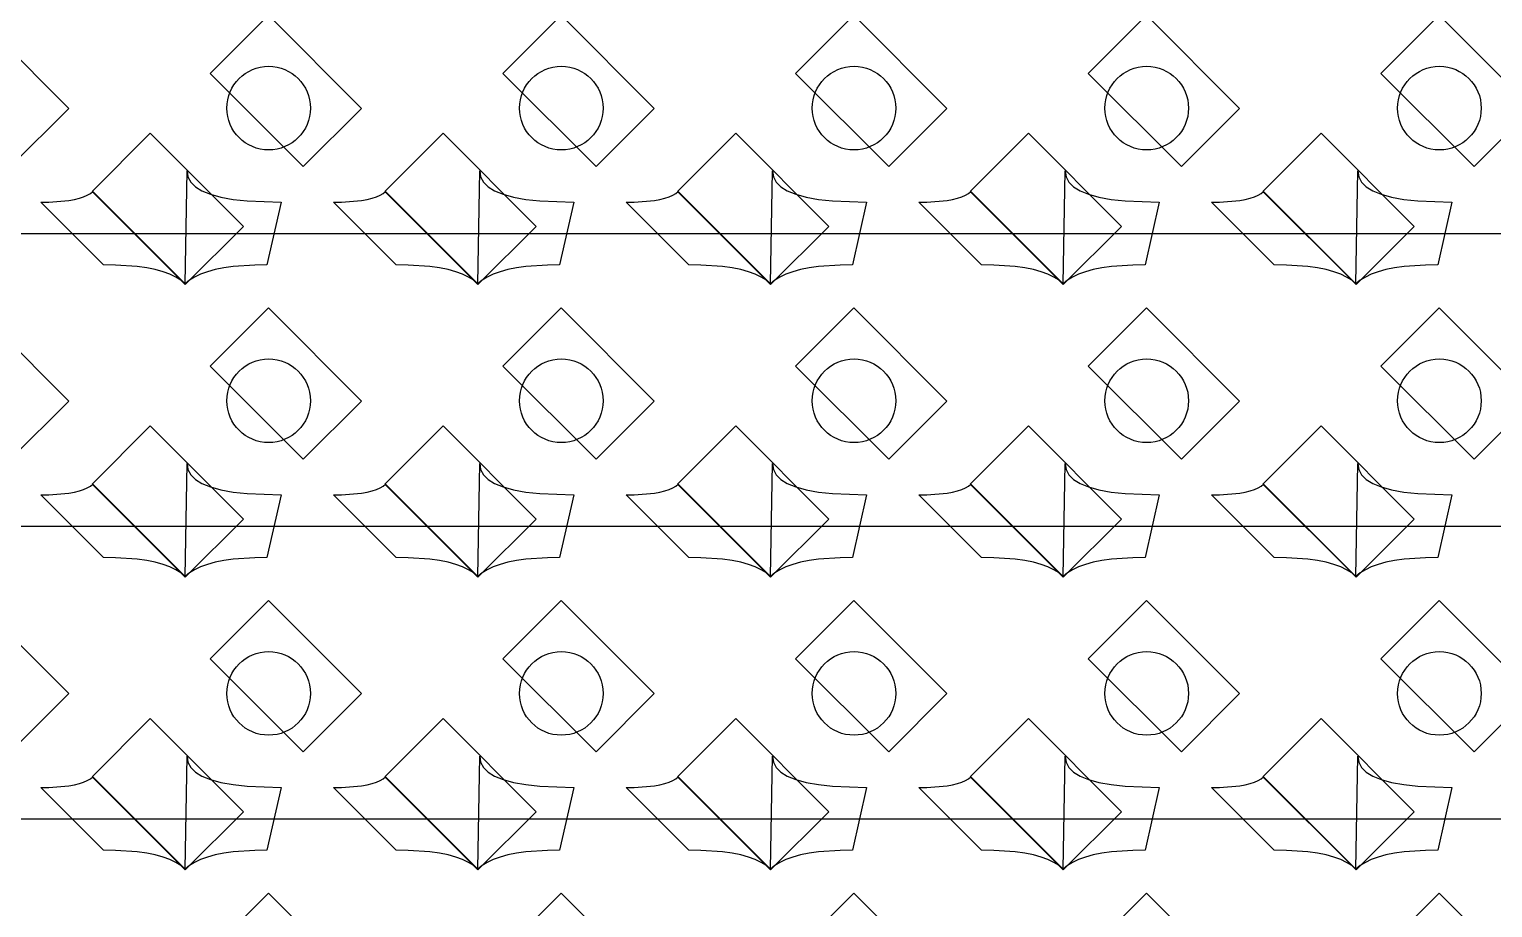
# Model space of a CAD drawing. Header units: inches. Extents: x 0.07 to 4.39, y 0.05 to 2.95.
# Drawn here: x 2.2428 to 2.5928, y 1.5287 to 1.7389 of the extents above; entities that cross this region are included whole.
import ezdxf

# ---------------------------------------------------------------- set-up
doc = ezdxf.new("R2010")
doc.units = ezdxf.units.IN
doc.header["$MEASUREMENT"] = 0
doc.layers.add('Top Layer', color=1, linetype='Continuous')

# ---------------------------------------------------------------- blocks, each defined once
blk = doc.blocks.new('0805_P_______________462')
at = {"layer": 'Top Layer'}
for p, q in [((-0.03937, 0.01575), (-0.01969, 0.01575)), ((-0.03937, -0.01575), (-0.03937, 0.01575)), ((-0.01969, 0.01575), (-0.01969, -0.01575)), ((0.01969, 0.01575), (0.03937, 0.01575)), ((0.01969, -0.01575), (0.01969, 0.01575)), ((0.03937, 0.01575), (0.03937, -0.01575)), ((-0.01969, -0.01575), (-0.03937, -0.01575)), ((0.03937, -0.01575), (0.01969, -0.01575))]:
    blk.add_line(p, q, dxfattribs=at)
blk = doc.blocks.new('0805_P_______________463')
at = {"layer": 'Top Layer'}
for p, q in [((-0.03937, 0.01575), (-0.01969, 0.01575)), ((-0.03937, -0.01575), (-0.03937, 0.01575)), ((-0.01969, 0.01575), (-0.01969, -0.01575)), ((0.01969, 0.01575), (0.03937, 0.01575)), ((0.01969, -0.01575), (0.01969, 0.01575)), ((0.03937, 0.01575), (0.03937, -0.01575)), ((-0.01969, -0.01575), (-0.03937, -0.01575)), ((0.03937, -0.01575), (0.01969, -0.01575))]:
    blk.add_line(p, q, dxfattribs=at)
blk = doc.blocks.new('0805_P_______________464')
at = {"layer": 'Top Layer'}
for p, q in [((-0.03937, 0.01575), (-0.01969, 0.01575)), ((-0.03937, -0.01575), (-0.03937, 0.01575)), ((-0.01969, 0.01575), (-0.01969, -0.01575)), ((0.01969, 0.01575), (0.03937, 0.01575)), ((0.01969, -0.01575), (0.01969, 0.01575)), ((0.03937, 0.01575), (0.03937, -0.01575)), ((-0.01969, -0.01575), (-0.03937, -0.01575)), ((0.03937, -0.01575), (0.01969, -0.01575))]:
    blk.add_line(p, q, dxfattribs=at)
blk = doc.blocks.new('0805_P_______________465')
at = {"layer": 'Top Layer'}
for p, q in [((-0.03937, 0.01575), (-0.01969, 0.01575)), ((-0.03937, -0.01575), (-0.03937, 0.01575)), ((-0.01969, 0.01575), (-0.01969, -0.01575)), ((0.01969, 0.01575), (0.03937, 0.01575)), ((0.01969, -0.01575), (0.01969, 0.01575)), ((0.03937, 0.01575), (0.03937, -0.01575)), ((-0.01969, -0.01575), (-0.03937, -0.01575)), ((0.03937, -0.01575), (0.01969, -0.01575))]:
    blk.add_line(p, q, dxfattribs=at)
blk = doc.blocks.new('0805_P_______________466')
at = {"layer": 'Top Layer'}
for p, q in [((-0.03937, 0.01575), (-0.01969, 0.01575)), ((-0.03937, -0.01575), (-0.03937, 0.01575)), ((-0.01969, 0.01575), (-0.01969, -0.01575)), ((0.01969, 0.01575), (0.03937, 0.01575)), ((0.01969, -0.01575), (0.01969, 0.01575)), ((0.03937, 0.01575), (0.03937, -0.01575)), ((-0.01969, -0.01575), (-0.03937, -0.01575)), ((0.03937, -0.01575), (0.01969, -0.01575))]:
    blk.add_line(p, q, dxfattribs=at)
blk = doc.blocks.new('0805_P_______________467')
at = {"layer": 'Top Layer'}
for p, q in [((-0.03937, 0.01575), (-0.01969, 0.01575)), ((-0.03937, -0.01575), (-0.03937, 0.01575)), ((-0.01969, 0.01575), (-0.01969, -0.01575)), ((0.01969, 0.01575), (0.03937, 0.01575)), ((0.01969, -0.01575), (0.01969, 0.01575)), ((0.03937, 0.01575), (0.03937, -0.01575)), ((-0.01969, -0.01575), (-0.03937, -0.01575)), ((0.03937, -0.01575), (0.01969, -0.01575))]:
    blk.add_line(p, q, dxfattribs=at)
blk = doc.blocks.new('0805_P_______________502')
at = {"layer": 'Top Layer'}
for p, q in [((-0.03937, 0.01575), (-0.01969, 0.01575)), ((-0.03937, -0.01575), (-0.03937, 0.01575)), ((-0.01969, 0.01575), (-0.01969, -0.01575)), ((0.01969, 0.01575), (0.03937, 0.01575)), ((0.01969, -0.01575), (0.01969, 0.01575)), ((0.03937, 0.01575), (0.03937, -0.01575)), ((-0.01969, -0.01575), (-0.03937, -0.01575)), ((0.03937, -0.01575), (0.01969, -0.01575))]:
    blk.add_line(p, q, dxfattribs=at)
blk = doc.blocks.new('0805_P_______________503')
at = {"layer": 'Top Layer'}
for p, q in [((-0.03937, 0.01575), (-0.01969, 0.01575)), ((-0.03937, -0.01575), (-0.03937, 0.01575)), ((-0.01969, 0.01575), (-0.01969, -0.01575)), ((0.01969, 0.01575), (0.03937, 0.01575)), ((0.01969, -0.01575), (0.01969, 0.01575)), ((0.03937, 0.01575), (0.03937, -0.01575)), ((-0.01969, -0.01575), (-0.03937, -0.01575)), ((0.03937, -0.01575), (0.01969, -0.01575))]:
    blk.add_line(p, q, dxfattribs=at)
blk = doc.blocks.new('0805_P_______________504')
at = {"layer": 'Top Layer'}
for p, q in [((-0.03937, 0.01575), (-0.01969, 0.01575)), ((-0.03937, -0.01575), (-0.03937, 0.01575)), ((-0.01969, 0.01575), (-0.01969, -0.01575)), ((0.01969, 0.01575), (0.03937, 0.01575)), ((0.01969, -0.01575), (0.01969, 0.01575)), ((0.03937, 0.01575), (0.03937, -0.01575)), ((-0.01969, -0.01575), (-0.03937, -0.01575)), ((0.03937, -0.01575), (0.01969, -0.01575))]:
    blk.add_line(p, q, dxfattribs=at)
blk = doc.blocks.new('0805_P_______________505')
at = {"layer": 'Top Layer'}
for p, q in [((-0.03937, 0.01575), (-0.01969, 0.01575)), ((-0.03937, -0.01575), (-0.03937, 0.01575)), ((-0.01969, 0.01575), (-0.01969, -0.01575)), ((0.01969, 0.01575), (0.03937, 0.01575)), ((0.01969, -0.01575), (0.01969, 0.01575)), ((0.03937, 0.01575), (0.03937, -0.01575)), ((-0.01969, -0.01575), (-0.03937, -0.01575)), ((0.03937, -0.01575), (0.01969, -0.01575))]:
    blk.add_line(p, q, dxfattribs=at)
blk = doc.blocks.new('0805_P_______________506')
at = {"layer": 'Top Layer'}
for p, q in [((-0.03937, 0.01575), (-0.01969, 0.01575)), ((-0.03937, -0.01575), (-0.03937, 0.01575)), ((-0.01969, 0.01575), (-0.01969, -0.01575)), ((0.01969, 0.01575), (0.03937, 0.01575)), ((0.01969, -0.01575), (0.01969, 0.01575)), ((0.03937, 0.01575), (0.03937, -0.01575)), ((-0.01969, -0.01575), (-0.03937, -0.01575)), ((0.03937, -0.01575), (0.01969, -0.01575))]:
    blk.add_line(p, q, dxfattribs=at)
blk = doc.blocks.new('0805_P_______________507')
at = {"layer": 'Top Layer'}
for p, q in [((-0.03937, 0.01575), (-0.01969, 0.01575)), ((-0.03937, -0.01575), (-0.03937, 0.01575)), ((-0.01969, 0.01575), (-0.01969, -0.01575)), ((0.01969, 0.01575), (0.03937, 0.01575)), ((0.01969, -0.01575), (0.01969, 0.01575)), ((0.03937, 0.01575), (0.03937, -0.01575)), ((-0.01969, -0.01575), (-0.03937, -0.01575)), ((0.03937, -0.01575), (0.01969, -0.01575))]:
    blk.add_line(p, q, dxfattribs=at)
blk = doc.blocks.new('0805_P_______________542')
at = {"layer": 'Top Layer'}
for p, q in [((-0.03937, 0.01575), (-0.01969, 0.01575)), ((-0.03937, -0.01575), (-0.03937, 0.01575)), ((-0.01969, 0.01575), (-0.01969, -0.01575)), ((0.01969, 0.01575), (0.03937, 0.01575)), ((0.01969, -0.01575), (0.01969, 0.01575)), ((0.03937, 0.01575), (0.03937, -0.01575)), ((-0.01969, -0.01575), (-0.03937, -0.01575)), ((0.03937, -0.01575), (0.01969, -0.01575))]:
    blk.add_line(p, q, dxfattribs=at)
blk = doc.blocks.new('0805_P_______________543')
at = {"layer": 'Top Layer'}
for p, q in [((-0.03937, 0.01575), (-0.01969, 0.01575)), ((-0.03937, -0.01575), (-0.03937, 0.01575)), ((-0.01969, 0.01575), (-0.01969, -0.01575)), ((0.01969, 0.01575), (0.03937, 0.01575)), ((0.01969, -0.01575), (0.01969, 0.01575)), ((0.03937, 0.01575), (0.03937, -0.01575)), ((-0.01969, -0.01575), (-0.03937, -0.01575)), ((0.03937, -0.01575), (0.01969, -0.01575))]:
    blk.add_line(p, q, dxfattribs=at)
blk = doc.blocks.new('0805_P_______________544')
at = {"layer": 'Top Layer'}
for p, q in [((-0.03937, 0.01575), (-0.01969, 0.01575)), ((-0.03937, -0.01575), (-0.03937, 0.01575)), ((-0.01969, 0.01575), (-0.01969, -0.01575)), ((0.01969, 0.01575), (0.03937, 0.01575)), ((0.01969, -0.01575), (0.01969, 0.01575)), ((0.03937, 0.01575), (0.03937, -0.01575)), ((-0.01969, -0.01575), (-0.03937, -0.01575)), ((0.03937, -0.01575), (0.01969, -0.01575))]:
    blk.add_line(p, q, dxfattribs=at)
blk = doc.blocks.new('0805_P_______________545')
at = {"layer": 'Top Layer'}
for p, q in [((-0.03937, 0.01575), (-0.01969, 0.01575)), ((-0.03937, -0.01575), (-0.03937, 0.01575)), ((-0.01969, 0.01575), (-0.01969, -0.01575)), ((0.01969, 0.01575), (0.03937, 0.01575)), ((0.01969, -0.01575), (0.01969, 0.01575)), ((0.03937, 0.01575), (0.03937, -0.01575)), ((-0.01969, -0.01575), (-0.03937, -0.01575)), ((0.03937, -0.01575), (0.01969, -0.01575))]:
    blk.add_line(p, q, dxfattribs=at)
blk = doc.blocks.new('0805_P_______________546')
at = {"layer": 'Top Layer'}
for p, q in [((-0.03937, 0.01575), (-0.01969, 0.01575)), ((-0.03937, -0.01575), (-0.03937, 0.01575)), ((-0.01969, 0.01575), (-0.01969, -0.01575)), ((0.01969, 0.01575), (0.03937, 0.01575)), ((0.01969, -0.01575), (0.01969, 0.01575)), ((0.03937, 0.01575), (0.03937, -0.01575)), ((-0.01969, -0.01575), (-0.03937, -0.01575)), ((0.03937, -0.01575), (0.01969, -0.01575))]:
    blk.add_line(p, q, dxfattribs=at)
blk = doc.blocks.new('0805_P_______________547')
at = {"layer": 'Top Layer'}
for p, q in [((-0.03937, 0.01575), (-0.01969, 0.01575)), ((-0.03937, -0.01575), (-0.03937, 0.01575)), ((-0.01969, 0.01575), (-0.01969, -0.01575)), ((0.01969, 0.01575), (0.03937, 0.01575)), ((0.01969, -0.01575), (0.01969, 0.01575)), ((0.03937, 0.01575), (0.03937, -0.01575)), ((-0.01969, -0.01575), (-0.03937, -0.01575)), ((0.03937, -0.01575), (0.01969, -0.01575))]:
    blk.add_line(p, q, dxfattribs=at)
blk = doc.blocks.new('0805_P_______________582')
at = {"layer": 'Top Layer'}
for p, q in [((-0.03937, 0.01575), (-0.01969, 0.01575)), ((-0.03937, -0.01575), (-0.03937, 0.01575)), ((-0.01969, 0.01575), (-0.01969, -0.01575)), ((0.01969, 0.01575), (0.03937, 0.01575)), ((0.01969, -0.01575), (0.01969, 0.01575)), ((0.03937, 0.01575), (0.03937, -0.01575)), ((-0.01969, -0.01575), (-0.03937, -0.01575)), ((0.03937, -0.01575), (0.01969, -0.01575))]:
    blk.add_line(p, q, dxfattribs=at)
blk = doc.blocks.new('0805_P_______________583')
at = {"layer": 'Top Layer'}
for p, q in [((-0.03937, 0.01575), (-0.01969, 0.01575)), ((-0.03937, -0.01575), (-0.03937, 0.01575)), ((-0.01969, 0.01575), (-0.01969, -0.01575)), ((0.01969, 0.01575), (0.03937, 0.01575)), ((0.01969, -0.01575), (0.01969, 0.01575)), ((0.03937, 0.01575), (0.03937, -0.01575)), ((-0.01969, -0.01575), (-0.03937, -0.01575)), ((0.03937, -0.01575), (0.01969, -0.01575))]:
    blk.add_line(p, q, dxfattribs=at)
blk = doc.blocks.new('0805_P_______________584')
at = {"layer": 'Top Layer'}
for p, q in [((-0.03937, 0.01575), (-0.01969, 0.01575)), ((-0.03937, -0.01575), (-0.03937, 0.01575)), ((-0.01969, 0.01575), (-0.01969, -0.01575)), ((0.01969, 0.01575), (0.03937, 0.01575)), ((0.01969, -0.01575), (0.01969, 0.01575)), ((0.03937, 0.01575), (0.03937, -0.01575)), ((-0.01969, -0.01575), (-0.03937, -0.01575)), ((0.03937, -0.01575), (0.01969, -0.01575))]:
    blk.add_line(p, q, dxfattribs=at)
blk = doc.blocks.new('0805_P_______________585')
at = {"layer": 'Top Layer'}
for p, q in [((-0.03937, 0.01575), (-0.01969, 0.01575)), ((-0.03937, -0.01575), (-0.03937, 0.01575)), ((-0.01969, 0.01575), (-0.01969, -0.01575)), ((0.01969, 0.01575), (0.03937, 0.01575)), ((0.01969, -0.01575), (0.01969, 0.01575)), ((0.03937, 0.01575), (0.03937, -0.01575)), ((-0.01969, -0.01575), (-0.03937, -0.01575)), ((0.03937, -0.01575), (0.01969, -0.01575))]:
    blk.add_line(p, q, dxfattribs=at)
blk = doc.blocks.new('0805_P_______________586')
at = {"layer": 'Top Layer'}
for p, q in [((-0.03937, 0.01575), (-0.01969, 0.01575)), ((-0.03937, -0.01575), (-0.03937, 0.01575)), ((-0.01969, 0.01575), (-0.01969, -0.01575)), ((0.01969, 0.01575), (0.03937, 0.01575)), ((0.01969, -0.01575), (0.01969, 0.01575)), ((0.03937, 0.01575), (0.03937, -0.01575)), ((-0.01969, -0.01575), (-0.03937, -0.01575)), ((0.03937, -0.01575), (0.01969, -0.01575))]:
    blk.add_line(p, q, dxfattribs=at)
blk = doc.blocks.new('0805_P_______________587')
at = {"layer": 'Top Layer'}
for p, q in [((-0.03937, 0.01575), (-0.01969, 0.01575)), ((-0.03937, -0.01575), (-0.03937, 0.01575)), ((-0.01969, 0.01575), (-0.01969, -0.01575)), ((0.01969, 0.01575), (0.03937, 0.01575)), ((0.01969, -0.01575), (0.01969, 0.01575)), ((0.03937, 0.01575), (0.03937, -0.01575)), ((-0.01969, -0.01575), (-0.03937, -0.01575)), ((0.03937, -0.01575), (0.01969, -0.01575))]:
    blk.add_line(p, q, dxfattribs=at)

msp = doc.modelspace()

# ---------------------------------------------------------------- linework, layer by layer
at = {"layer": 'Top Layer'}
for p, q in [((2.28005, 1.67795), (2.28051, 1.705)), ((2.28051, 1.705), (2.28071, 1.70358)), ((2.35005, 1.67795), (2.35051, 1.705)), ((2.35051, 1.705), (2.35071, 1.70358)), ((2.42005, 1.67795), (2.42051, 1.705)), ((2.42051, 1.705), (2.42071, 1.70358)), ((2.49005, 1.67795), (2.49051, 1.705)), ((2.49051, 1.705), (2.49071, 1.70358)), ((2.56005, 1.67795), (2.56051, 1.705)), ((2.56051, 1.705), (2.56071, 1.70358)), ((2.28071, 1.70358), (2.28137, 1.7023)), ((2.28137, 1.7023), (2.28248, 1.70118)), ((2.28248, 1.70118), (2.28405, 1.7002)), ((2.35071, 1.70358), (2.35137, 1.7023)), ((2.35137, 1.7023), (2.35248, 1.70118)), ((2.35248, 1.70118), (2.35405, 1.7002)), ((2.42071, 1.70358), (2.42137, 1.7023)), ((2.42137, 1.7023), (2.42248, 1.70118)), ((2.42248, 1.70118), (2.42405, 1.7002)), ((2.49071, 1.70358), (2.49137, 1.7023)), ((2.49137, 1.7023), (2.49248, 1.70118)), ((2.49248, 1.70118), (2.49405, 1.7002)), ((2.56071, 1.70358), (2.56137, 1.7023)), ((2.56137, 1.7023), (2.56248, 1.70118)), ((2.56248, 1.70118), (2.56405, 1.7002)), ((2.24551, 1.6975), (2.24741, 1.69753)), ((2.24741, 1.69753), (2.25225, 1.69791)), ((2.25225, 1.69791), (2.25356, 1.69814)), ((2.25356, 1.69814), (2.25474, 1.69842)), ((2.25474, 1.69842), (2.25576, 1.69875)), ((2.25576, 1.69875), (2.25664, 1.69914)), ((2.25664, 1.69914), (2.25737, 1.69957)), ((2.25737, 1.69957), (2.25795, 1.70006)), ((2.25795, 1.70006), (2.28005, 1.67795)), ((2.28405, 1.7002), (2.28607, 1.69938)), ((2.28607, 1.69938), (2.28855, 1.6987)), ((2.28855, 1.6987), (2.29148, 1.69817)), ((2.29148, 1.69817), (2.29487, 1.6978)), ((2.29487, 1.6978), (2.30301, 1.6975)), ((2.31551, 1.6975), (2.31741, 1.69753)), ((2.31741, 1.69753), (2.32225, 1.69791)), ((2.32225, 1.69791), (2.32356, 1.69814)), ((2.32356, 1.69814), (2.32474, 1.69842)), ((2.32474, 1.69842), (2.32576, 1.69875)), ((2.32576, 1.69875), (2.32664, 1.69914)), ((2.32664, 1.69914), (2.32737, 1.69957)), ((2.32737, 1.69957), (2.32795, 1.70006)), ((2.32795, 1.70006), (2.35005, 1.67795)), ((2.35405, 1.7002), (2.35607, 1.69938)), ((2.35607, 1.69938), (2.35855, 1.6987)), ((2.35855, 1.6987), (2.36148, 1.69817)), ((2.36148, 1.69817), (2.36487, 1.6978)), ((2.36487, 1.6978), (2.37301, 1.6975)), ((2.38551, 1.6975), (2.38741, 1.69753)), ((2.38741, 1.69753), (2.39225, 1.69791)), ((2.39225, 1.69791), (2.39356, 1.69814)), ((2.39356, 1.69814), (2.39474, 1.69842)), ((2.39474, 1.69842), (2.39576, 1.69875)), ((2.39576, 1.69875), (2.39664, 1.69914)), ((2.39664, 1.69914), (2.39737, 1.69957)), ((2.39737, 1.69957), (2.39795, 1.70006)), ((2.39795, 1.70006), (2.42005, 1.67795)), ((2.42405, 1.7002), (2.42607, 1.69938)), ((2.42607, 1.69938), (2.42855, 1.6987)), ((2.42855, 1.6987), (2.43148, 1.69817)), ((2.43148, 1.69817), (2.43487, 1.6978)), ((2.43487, 1.6978), (2.44301, 1.6975)), ((2.45551, 1.6975), (2.45741, 1.69753)), ((2.45741, 1.69753), (2.46225, 1.69791)), ((2.46225, 1.69791), (2.46356, 1.69814)), ((2.46356, 1.69814), (2.46474, 1.69842)), ((2.46474, 1.69842), (2.46576, 1.69875)), ((2.46576, 1.69875), (2.46664, 1.69914)), ((2.46664, 1.69914), (2.46737, 1.69957)), ((2.46737, 1.69957), (2.46795, 1.70006)), ((2.46795, 1.70006), (2.49005, 1.67795)), ((2.49405, 1.7002), (2.49607, 1.69938)), ((2.49607, 1.69938), (2.49855, 1.6987)), ((2.49855, 1.6987), (2.50148, 1.69817)), ((2.50148, 1.69817), (2.50487, 1.6978)), ((2.50487, 1.6978), (2.51301, 1.6975)), ((2.52551, 1.6975), (2.52741, 1.69753)), ((2.52741, 1.69753), (2.53225, 1.69791)), ((2.53225, 1.69791), (2.53356, 1.69814)), ((2.53356, 1.69814), (2.53474, 1.69842)), ((2.53474, 1.69842), (2.53576, 1.69875)), ((2.53576, 1.69875), (2.53664, 1.69914)), ((2.53664, 1.69914), (2.53737, 1.69957)), ((2.53737, 1.69957), (2.53795, 1.70006)), ((2.53795, 1.70006), (2.56005, 1.67795)), ((2.56405, 1.7002), (2.56607, 1.69938)), ((2.56607, 1.69938), (2.56855, 1.6987)), ((2.56855, 1.6987), (2.57148, 1.69817)), ((2.57148, 1.69817), (2.57487, 1.6978)), ((2.57487, 1.6978), (2.58301, 1.6975)), ((2.26051, 1.6825), (2.24551, 1.6975)), ((2.30301, 1.6975), (2.2996, 1.6825)), ((2.33051, 1.6825), (2.31551, 1.6975)), ((2.37301, 1.6975), (2.3696, 1.6825)), ((2.40051, 1.6825), (2.38551, 1.6975)), ((2.44301, 1.6975), (2.4396, 1.6825)), ((2.47051, 1.6825), (2.45551, 1.6975)), ((2.51301, 1.6975), (2.5096, 1.6825)), ((2.54051, 1.6825), (2.52551, 1.6975)), ((2.58301, 1.6975), (2.5796, 1.6825)), ((2.20588, 1.69), (2.41588, 1.69)), ((2.41588, 1.69), (2.62588, 1.69)), ((2.2634, 1.68245), (2.26051, 1.6825)), ((2.26857, 1.68209), (2.2634, 1.68245)), ((2.27084, 1.68177), (2.26857, 1.68209)), ((2.2729, 1.68136), (2.27084, 1.68177)), ((2.27475, 1.68086), (2.2729, 1.68136)), ((2.27639, 1.68027), (2.27475, 1.68086)), ((2.27782, 1.67959), (2.27639, 1.68027)), ((2.28372, 1.68027), (2.28229, 1.67959)), ((2.28536, 1.68086), (2.28372, 1.68027)), ((2.28721, 1.68136), (2.28536, 1.68086)), ((2.28927, 1.68177), (2.28721, 1.68136)), ((2.29154, 1.68209), (2.28927, 1.68177)), ((2.29671, 1.68245), (2.29154, 1.68209)), ((2.2996, 1.6825), (2.29671, 1.68245)), ((2.3334, 1.68245), (2.33051, 1.6825)), ((2.33857, 1.68209), (2.3334, 1.68245)), ((2.34084, 1.68177), (2.33857, 1.68209)), ((2.3429, 1.68136), (2.34084, 1.68177)), ((2.34475, 1.68086), (2.3429, 1.68136)), ((2.34639, 1.68027), (2.34475, 1.68086)), ((2.34782, 1.67959), (2.34639, 1.68027)), ((2.35372, 1.68027), (2.35229, 1.67959)), ((2.35536, 1.68086), (2.35372, 1.68027)), ((2.35721, 1.68136), (2.35536, 1.68086)), ((2.35927, 1.68177), (2.35721, 1.68136)), ((2.36154, 1.68209), (2.35927, 1.68177)), ((2.36671, 1.68245), (2.36154, 1.68209)), ((2.3696, 1.6825), (2.36671, 1.68245)), ((2.4034, 1.68245), (2.40051, 1.6825)), ((2.40857, 1.68209), (2.4034, 1.68245)), ((2.41084, 1.68177), (2.40857, 1.68209)), ((2.4129, 1.68136), (2.41084, 1.68177)), ((2.41475, 1.68086), (2.4129, 1.68136)), ((2.41639, 1.68027), (2.41475, 1.68086)), ((2.41782, 1.67959), (2.41639, 1.68027)), ((2.42372, 1.68027), (2.42229, 1.67959)), ((2.42536, 1.68086), (2.42372, 1.68027)), ((2.42721, 1.68136), (2.42536, 1.68086)), ((2.42927, 1.68177), (2.42721, 1.68136)), ((2.43154, 1.68209), (2.42927, 1.68177)), ((2.43671, 1.68245), (2.43154, 1.68209)), ((2.4396, 1.6825), (2.43671, 1.68245)), ((2.4734, 1.68245), (2.47051, 1.6825)), ((2.47857, 1.68209), (2.4734, 1.68245)), ((2.48084, 1.68177), (2.47857, 1.68209)), ((2.4829, 1.68136), (2.48084, 1.68177)), ((2.48475, 1.68086), (2.4829, 1.68136)), ((2.48639, 1.68027), (2.48475, 1.68086)), ((2.48782, 1.67959), (2.48639, 1.68027)), ((2.49372, 1.68027), (2.49229, 1.67959)), ((2.49536, 1.68086), (2.49372, 1.68027)), ((2.49721, 1.68136), (2.49536, 1.68086)), ((2.49927, 1.68177), (2.49721, 1.68136)), ((2.50154, 1.68209), (2.49927, 1.68177)), ((2.50671, 1.68245), (2.50154, 1.68209)), ((2.5096, 1.6825), (2.50671, 1.68245)), ((2.5434, 1.68245), (2.54051, 1.6825)), ((2.54857, 1.68209), (2.5434, 1.68245)), ((2.55084, 1.68177), (2.54857, 1.68209)), ((2.5529, 1.68136), (2.55084, 1.68177)), ((2.55475, 1.68086), (2.5529, 1.68136)), ((2.55639, 1.68027), (2.55475, 1.68086)), ((2.55782, 1.67959), (2.55639, 1.68027)), ((2.56372, 1.68027), (2.56229, 1.67959)), ((2.56536, 1.68086), (2.56372, 1.68027)), ((2.56721, 1.68136), (2.56536, 1.68086)), ((2.56927, 1.68177), (2.56721, 1.68136)), ((2.57154, 1.68209), (2.56927, 1.68177)), ((2.57671, 1.68245), (2.57154, 1.68209)), ((2.5796, 1.6825), (2.57671, 1.68245)), ((2.27904, 1.67882), (2.27782, 1.67959)), ((2.28005, 1.67795), (2.27904, 1.67882)), ((2.28107, 1.67882), (2.28005, 1.67795)), ((2.28229, 1.67959), (2.28107, 1.67882)), ((2.34904, 1.67882), (2.34782, 1.67959)), ((2.35005, 1.67795), (2.34904, 1.67882)), ((2.35107, 1.67882), (2.35005, 1.67795)), ((2.35229, 1.67959), (2.35107, 1.67882)), ((2.41904, 1.67882), (2.41782, 1.67959)), ((2.42005, 1.67795), (2.41904, 1.67882)), ((2.42107, 1.67882), (2.42005, 1.67795)), ((2.42229, 1.67959), (2.42107, 1.67882)), ((2.48904, 1.67882), (2.48782, 1.67959)), ((2.49005, 1.67795), (2.48904, 1.67882)), ((2.49107, 1.67882), (2.49005, 1.67795)), ((2.49229, 1.67959), (2.49107, 1.67882)), ((2.55904, 1.67882), (2.55782, 1.67959)), ((2.56005, 1.67795), (2.55904, 1.67882)), ((2.56107, 1.67882), (2.56005, 1.67795)), ((2.56229, 1.67959), (2.56107, 1.67882)), ((2.28005, 1.60795), (2.28051, 1.635)), ((2.28051, 1.635), (2.28071, 1.63357)), ((2.35005, 1.60795), (2.35051, 1.635)), ((2.35051, 1.635), (2.35071, 1.63357)), ((2.42005, 1.60795), (2.42051, 1.635)), ((2.42051, 1.635), (2.42071, 1.63357)), ((2.49005, 1.60795), (2.49051, 1.635)), ((2.49051, 1.635), (2.49071, 1.63357)), ((2.56005, 1.60795), (2.56051, 1.635)), ((2.56051, 1.635), (2.56071, 1.63357)), ((2.28071, 1.63357), (2.28137, 1.6323)), ((2.28137, 1.6323), (2.28248, 1.63118)), ((2.28248, 1.63118), (2.28405, 1.6302)), ((2.35071, 1.63357), (2.35137, 1.6323)), ((2.35137, 1.6323), (2.35248, 1.63118)), ((2.35248, 1.63118), (2.35405, 1.6302)), ((2.42071, 1.63357), (2.42137, 1.6323)), ((2.42137, 1.6323), (2.42248, 1.63118)), ((2.42248, 1.63118), (2.42405, 1.6302)), ((2.49071, 1.63357), (2.49137, 1.6323)), ((2.49137, 1.6323), (2.49248, 1.63118)), ((2.49248, 1.63118), (2.49405, 1.6302)), ((2.56071, 1.63357), (2.56137, 1.6323)), ((2.56137, 1.6323), (2.56248, 1.63118)), ((2.56248, 1.63118), (2.56405, 1.6302)), ((2.24551, 1.6275), (2.24741, 1.62753)), ((2.24741, 1.62753), (2.25225, 1.62791)), ((2.25225, 1.62791), (2.25356, 1.62814)), ((2.25356, 1.62814), (2.25474, 1.62842)), ((2.25474, 1.62842), (2.25576, 1.62875)), ((2.25576, 1.62875), (2.25664, 1.62914)), ((2.25664, 1.62914), (2.25737, 1.62957)), ((2.25737, 1.62957), (2.25795, 1.63006)), ((2.25795, 1.63006), (2.28005, 1.60795)), ((2.28405, 1.6302), (2.28607, 1.62938)), ((2.28607, 1.62938), (2.28855, 1.6287)), ((2.28855, 1.6287), (2.29148, 1.62817)), ((2.29148, 1.62817), (2.29487, 1.6278)), ((2.29487, 1.6278), (2.30301, 1.6275)), ((2.31551, 1.6275), (2.31741, 1.62753)), ((2.31741, 1.62753), (2.32225, 1.62791)), ((2.32225, 1.62791), (2.32356, 1.62814)), ((2.32356, 1.62814), (2.32474, 1.62842)), ((2.32474, 1.62842), (2.32576, 1.62875)), ((2.32576, 1.62875), (2.32664, 1.62914)), ((2.32664, 1.62914), (2.32737, 1.62957)), ((2.32737, 1.62957), (2.32795, 1.63006)), ((2.32795, 1.63006), (2.35005, 1.60795)), ((2.35405, 1.6302), (2.35607, 1.62938)), ((2.35607, 1.62938), (2.35855, 1.6287)), ((2.35855, 1.6287), (2.36148, 1.62817)), ((2.36148, 1.62817), (2.36487, 1.6278)), ((2.36487, 1.6278), (2.37301, 1.6275)), ((2.38551, 1.6275), (2.38741, 1.62753)), ((2.38741, 1.62753), (2.39225, 1.62791)), ((2.39225, 1.62791), (2.39356, 1.62814)), ((2.39356, 1.62814), (2.39474, 1.62842)), ((2.39474, 1.62842), (2.39576, 1.62875)), ((2.39576, 1.62875), (2.39664, 1.62914)), ((2.39664, 1.62914), (2.39737, 1.62957)), ((2.39737, 1.62957), (2.39795, 1.63006)), ((2.39795, 1.63006), (2.42005, 1.60795)), ((2.42405, 1.6302), (2.42607, 1.62938)), ((2.42607, 1.62938), (2.42855, 1.6287)), ((2.42855, 1.6287), (2.43148, 1.62817)), ((2.43148, 1.62817), (2.43487, 1.6278)), ((2.43487, 1.6278), (2.44301, 1.6275)), ((2.45551, 1.6275), (2.45741, 1.62753)), ((2.45741, 1.62753), (2.46225, 1.62791)), ((2.46225, 1.62791), (2.46356, 1.62814)), ((2.46356, 1.62814), (2.46474, 1.62842)), ((2.46474, 1.62842), (2.46576, 1.62875)), ((2.46576, 1.62875), (2.46664, 1.62914)), ((2.46664, 1.62914), (2.46737, 1.62957)), ((2.46737, 1.62957), (2.46795, 1.63006)), ((2.46795, 1.63006), (2.49005, 1.60795)), ((2.49405, 1.6302), (2.49607, 1.62938)), ((2.49607, 1.62938), (2.49855, 1.6287)), ((2.49855, 1.6287), (2.50148, 1.62817)), ((2.50148, 1.62817), (2.50487, 1.6278)), ((2.50487, 1.6278), (2.51301, 1.6275)), ((2.52551, 1.6275), (2.52741, 1.62753)), ((2.52741, 1.62753), (2.53225, 1.62791)), ((2.53225, 1.62791), (2.53356, 1.62814)), ((2.53356, 1.62814), (2.53474, 1.62842)), ((2.53474, 1.62842), (2.53576, 1.62875)), ((2.53576, 1.62875), (2.53664, 1.62914)), ((2.53664, 1.62914), (2.53737, 1.62957)), ((2.53737, 1.62957), (2.53795, 1.63006)), ((2.53795, 1.63006), (2.56005, 1.60795)), ((2.56405, 1.6302), (2.56607, 1.62938)), ((2.56607, 1.62938), (2.56855, 1.6287)), ((2.56855, 1.6287), (2.57148, 1.62817)), ((2.57148, 1.62817), (2.57487, 1.6278)), ((2.57487, 1.6278), (2.58301, 1.6275)), ((2.26051, 1.6125), (2.24551, 1.6275)), ((2.30301, 1.6275), (2.2996, 1.6125)), ((2.33051, 1.6125), (2.31551, 1.6275)), ((2.37301, 1.6275), (2.3696, 1.6125)), ((2.40051, 1.6125), (2.38551, 1.6275)), ((2.44301, 1.6275), (2.4396, 1.6125)), ((2.47051, 1.6125), (2.45551, 1.6275)), ((2.51301, 1.6275), (2.5096, 1.6125)), ((2.54051, 1.6125), (2.52551, 1.6275)), ((2.58301, 1.6275), (2.5796, 1.6125)), ((2.20588, 1.62), (2.41588, 1.62)), ((2.41588, 1.62), (2.62588, 1.62)), ((2.2634, 1.61245), (2.26051, 1.6125)), ((2.26857, 1.61209), (2.2634, 1.61245)), ((2.27084, 1.61177), (2.26857, 1.61209)), ((2.2729, 1.61136), (2.27084, 1.61177)), ((2.27475, 1.61086), (2.2729, 1.61136)), ((2.27639, 1.61027), (2.27475, 1.61086)), ((2.27782, 1.60959), (2.27639, 1.61027)), ((2.28372, 1.61027), (2.28229, 1.60959)), ((2.28536, 1.61086), (2.28372, 1.61027)), ((2.28721, 1.61136), (2.28536, 1.61086)), ((2.28927, 1.61177), (2.28721, 1.61136)), ((2.29154, 1.61209), (2.28927, 1.61177)), ((2.29671, 1.61245), (2.29154, 1.61209)), ((2.2996, 1.6125), (2.29671, 1.61245)), ((2.3334, 1.61245), (2.33051, 1.6125)), ((2.33857, 1.61209), (2.3334, 1.61245)), ((2.34084, 1.61177), (2.33857, 1.61209)), ((2.3429, 1.61136), (2.34084, 1.61177)), ((2.34475, 1.61086), (2.3429, 1.61136)), ((2.34639, 1.61027), (2.34475, 1.61086)), ((2.34782, 1.60959), (2.34639, 1.61027)), ((2.35372, 1.61027), (2.35229, 1.60959)), ((2.35536, 1.61086), (2.35372, 1.61027)), ((2.35721, 1.61136), (2.35536, 1.61086)), ((2.35927, 1.61177), (2.35721, 1.61136)), ((2.36154, 1.61209), (2.35927, 1.61177)), ((2.36671, 1.61245), (2.36154, 1.61209)), ((2.3696, 1.6125), (2.36671, 1.61245)), ((2.4034, 1.61245), (2.40051, 1.6125)), ((2.40857, 1.61209), (2.4034, 1.61245)), ((2.41084, 1.61177), (2.40857, 1.61209)), ((2.4129, 1.61136), (2.41084, 1.61177)), ((2.41475, 1.61086), (2.4129, 1.61136)), ((2.41639, 1.61027), (2.41475, 1.61086)), ((2.41782, 1.60959), (2.41639, 1.61027)), ((2.42372, 1.61027), (2.42229, 1.60959)), ((2.42536, 1.61086), (2.42372, 1.61027)), ((2.42721, 1.61136), (2.42536, 1.61086)), ((2.42927, 1.61177), (2.42721, 1.61136)), ((2.43154, 1.61209), (2.42927, 1.61177)), ((2.43671, 1.61245), (2.43154, 1.61209)), ((2.4396, 1.6125), (2.43671, 1.61245)), ((2.4734, 1.61245), (2.47051, 1.6125)), ((2.47857, 1.61209), (2.4734, 1.61245)), ((2.48084, 1.61177), (2.47857, 1.61209)), ((2.4829, 1.61136), (2.48084, 1.61177)), ((2.48475, 1.61086), (2.4829, 1.61136)), ((2.48639, 1.61027), (2.48475, 1.61086)), ((2.48782, 1.60959), (2.48639, 1.61027)), ((2.49372, 1.61027), (2.49229, 1.60959)), ((2.49536, 1.61086), (2.49372, 1.61027)), ((2.49721, 1.61136), (2.49536, 1.61086)), ((2.49927, 1.61177), (2.49721, 1.61136)), ((2.50154, 1.61209), (2.49927, 1.61177)), ((2.50671, 1.61245), (2.50154, 1.61209)), ((2.5096, 1.6125), (2.50671, 1.61245)), ((2.5434, 1.61245), (2.54051, 1.6125)), ((2.54857, 1.61209), (2.5434, 1.61245)), ((2.55084, 1.61177), (2.54857, 1.61209)), ((2.5529, 1.61136), (2.55084, 1.61177)), ((2.55475, 1.61086), (2.5529, 1.61136)), ((2.55639, 1.61027), (2.55475, 1.61086)), ((2.55782, 1.60959), (2.55639, 1.61027)), ((2.56372, 1.61027), (2.56229, 1.60959)), ((2.56536, 1.61086), (2.56372, 1.61027)), ((2.56721, 1.61136), (2.56536, 1.61086)), ((2.56927, 1.61177), (2.56721, 1.61136)), ((2.57154, 1.61209), (2.56927, 1.61177)), ((2.57671, 1.61245), (2.57154, 1.61209)), ((2.5796, 1.6125), (2.57671, 1.61245)), ((2.27904, 1.60882), (2.27782, 1.60959)), ((2.28005, 1.60795), (2.27904, 1.60882)), ((2.28107, 1.60882), (2.28005, 1.60795)), ((2.28229, 1.60959), (2.28107, 1.60882)), ((2.34904, 1.60882), (2.34782, 1.60959)), ((2.35005, 1.60795), (2.34904, 1.60882)), ((2.35107, 1.60882), (2.35005, 1.60795)), ((2.35229, 1.60959), (2.35107, 1.60882)), ((2.41904, 1.60882), (2.41782, 1.60959)), ((2.42005, 1.60795), (2.41904, 1.60882)), ((2.42107, 1.60882), (2.42005, 1.60795)), ((2.42229, 1.60959), (2.42107, 1.60882)), ((2.48904, 1.60882), (2.48782, 1.60959)), ((2.49005, 1.60795), (2.48904, 1.60882)), ((2.49107, 1.60882), (2.49005, 1.60795)), ((2.49229, 1.60959), (2.49107, 1.60882)), ((2.55904, 1.60882), (2.55782, 1.60959)), ((2.56005, 1.60795), (2.55904, 1.60882)), ((2.56107, 1.60882), (2.56005, 1.60795)), ((2.56229, 1.60959), (2.56107, 1.60882)), ((2.28005, 1.53795), (2.28051, 1.565)), ((2.28051, 1.565), (2.28071, 1.56357)), ((2.35005, 1.53795), (2.35051, 1.565)), ((2.35051, 1.565), (2.35071, 1.56357)), ((2.42005, 1.53795), (2.42051, 1.565)), ((2.42051, 1.565), (2.42071, 1.56357)), ((2.49005, 1.53795), (2.49051, 1.565)), ((2.49051, 1.565), (2.49071, 1.56357)), ((2.56005, 1.53795), (2.56051, 1.565)), ((2.56051, 1.565), (2.56071, 1.56357)), ((2.28071, 1.56357), (2.28137, 1.5623)), ((2.28137, 1.5623), (2.28248, 1.56117)), ((2.28248, 1.56117), (2.28405, 1.5602)), ((2.35071, 1.56357), (2.35137, 1.5623)), ((2.35137, 1.5623), (2.35248, 1.56117)), ((2.35248, 1.56117), (2.35405, 1.5602)), ((2.42071, 1.56357), (2.42137, 1.5623)), ((2.42137, 1.5623), (2.42248, 1.56117)), ((2.42248, 1.56117), (2.42405, 1.5602)), ((2.49071, 1.56357), (2.49137, 1.5623)), ((2.49137, 1.5623), (2.49248, 1.56117)), ((2.49248, 1.56117), (2.49405, 1.5602)), ((2.56071, 1.56357), (2.56137, 1.5623)), ((2.56137, 1.5623), (2.56248, 1.56117)), ((2.56248, 1.56117), (2.56405, 1.5602)), ((2.24551, 1.5575), (2.24741, 1.55753)), ((2.24741, 1.55753), (2.25225, 1.55791)), ((2.25225, 1.55791), (2.25356, 1.55814)), ((2.25356, 1.55814), (2.25474, 1.55842)), ((2.25474, 1.55842), (2.25576, 1.55875)), ((2.25576, 1.55875), (2.25664, 1.55914)), ((2.25664, 1.55914), (2.25737, 1.55957)), ((2.25737, 1.55957), (2.25795, 1.56005)), ((2.25795, 1.56005), (2.28005, 1.53795)), ((2.28405, 1.5602), (2.28607, 1.55937)), ((2.28607, 1.55937), (2.28855, 1.5587)), ((2.28855, 1.5587), (2.29148, 1.55818)), ((2.29148, 1.55818), (2.29487, 1.5578)), ((2.29487, 1.5578), (2.30301, 1.5575)), ((2.31551, 1.5575), (2.31741, 1.55753)), ((2.31741, 1.55753), (2.32225, 1.55791)), ((2.32225, 1.55791), (2.32356, 1.55814)), ((2.32356, 1.55814), (2.32474, 1.55842)), ((2.32474, 1.55842), (2.32576, 1.55875)), ((2.32576, 1.55875), (2.32664, 1.55914)), ((2.32664, 1.55914), (2.32737, 1.55957)), ((2.32737, 1.55957), (2.32795, 1.56005)), ((2.32795, 1.56005), (2.35005, 1.53795)), ((2.35405, 1.5602), (2.35607, 1.55937)), ((2.35607, 1.55937), (2.35855, 1.5587)), ((2.35855, 1.5587), (2.36148, 1.55818)), ((2.36148, 1.55818), (2.36487, 1.5578)), ((2.36487, 1.5578), (2.37301, 1.5575)), ((2.38551, 1.5575), (2.38741, 1.55753)), ((2.38741, 1.55753), (2.39225, 1.55791)), ((2.39225, 1.55791), (2.39356, 1.55814)), ((2.39356, 1.55814), (2.39474, 1.55842)), ((2.39474, 1.55842), (2.39576, 1.55875)), ((2.39576, 1.55875), (2.39664, 1.55914)), ((2.39664, 1.55914), (2.39737, 1.55957)), ((2.39737, 1.55957), (2.39795, 1.56005)), ((2.39795, 1.56005), (2.42005, 1.53795)), ((2.42405, 1.5602), (2.42607, 1.55937)), ((2.42607, 1.55937), (2.42855, 1.5587)), ((2.42855, 1.5587), (2.43148, 1.55818)), ((2.43148, 1.55818), (2.43487, 1.5578)), ((2.43487, 1.5578), (2.44301, 1.5575)), ((2.45551, 1.5575), (2.45741, 1.55753)), ((2.45741, 1.55753), (2.46225, 1.55791)), ((2.46225, 1.55791), (2.46356, 1.55814)), ((2.46356, 1.55814), (2.46474, 1.55842)), ((2.46474, 1.55842), (2.46576, 1.55875)), ((2.46576, 1.55875), (2.46664, 1.55914)), ((2.46664, 1.55914), (2.46737, 1.55957)), ((2.46737, 1.55957), (2.46795, 1.56005)), ((2.46795, 1.56005), (2.49005, 1.53795)), ((2.49405, 1.5602), (2.49607, 1.55937)), ((2.49607, 1.55937), (2.49855, 1.5587)), ((2.49855, 1.5587), (2.50148, 1.55818)), ((2.50148, 1.55818), (2.50487, 1.5578)), ((2.50487, 1.5578), (2.51301, 1.5575)), ((2.52551, 1.5575), (2.52741, 1.55753)), ((2.52741, 1.55753), (2.53225, 1.55791)), ((2.53225, 1.55791), (2.53356, 1.55814)), ((2.53356, 1.55814), (2.53474, 1.55842)), ((2.53474, 1.55842), (2.53576, 1.55875)), ((2.53576, 1.55875), (2.53664, 1.55914)), ((2.53664, 1.55914), (2.53737, 1.55957)), ((2.53737, 1.55957), (2.53795, 1.56005)), ((2.53795, 1.56005), (2.56005, 1.53795)), ((2.56405, 1.5602), (2.56607, 1.55937)), ((2.56607, 1.55937), (2.56855, 1.5587)), ((2.56855, 1.5587), (2.57148, 1.55818)), ((2.57148, 1.55818), (2.57487, 1.5578)), ((2.57487, 1.5578), (2.58301, 1.5575)), ((2.26051, 1.5425), (2.24551, 1.5575)), ((2.30301, 1.5575), (2.2996, 1.5425)), ((2.33051, 1.5425), (2.31551, 1.5575)), ((2.37301, 1.5575), (2.3696, 1.5425)), ((2.40051, 1.5425), (2.38551, 1.5575)), ((2.44301, 1.5575), (2.4396, 1.5425)), ((2.47051, 1.5425), (2.45551, 1.5575)), ((2.51301, 1.5575), (2.5096, 1.5425)), ((2.54051, 1.5425), (2.52551, 1.5575)), ((2.58301, 1.5575), (2.5796, 1.5425)), ((2.20588, 1.55), (2.41588, 1.55)), ((2.41588, 1.55), (2.62588, 1.55)), ((2.2634, 1.54245), (2.26051, 1.5425)), ((2.26857, 1.54209), (2.2634, 1.54245)), ((2.27084, 1.54177), (2.26857, 1.54209)), ((2.2729, 1.54136), (2.27084, 1.54177)), ((2.27475, 1.54086), (2.2729, 1.54136)), ((2.27639, 1.54027), (2.27475, 1.54086)), ((2.27782, 1.53959), (2.27639, 1.54027)), ((2.28372, 1.54027), (2.28229, 1.53959)), ((2.28536, 1.54086), (2.28372, 1.54027)), ((2.28721, 1.54136), (2.28536, 1.54086)), ((2.28927, 1.54177), (2.28721, 1.54136)), ((2.29154, 1.54209), (2.28927, 1.54177)), ((2.29671, 1.54245), (2.29154, 1.54209)), ((2.2996, 1.5425), (2.29671, 1.54245)), ((2.3334, 1.54245), (2.33051, 1.5425)), ((2.33857, 1.54209), (2.3334, 1.54245)), ((2.34084, 1.54177), (2.33857, 1.54209)), ((2.3429, 1.54136), (2.34084, 1.54177)), ((2.34475, 1.54086), (2.3429, 1.54136)), ((2.34639, 1.54027), (2.34475, 1.54086)), ((2.34782, 1.53959), (2.34639, 1.54027)), ((2.35372, 1.54027), (2.35229, 1.53959)), ((2.35536, 1.54086), (2.35372, 1.54027)), ((2.35721, 1.54136), (2.35536, 1.54086)), ((2.35927, 1.54177), (2.35721, 1.54136)), ((2.36154, 1.54209), (2.35927, 1.54177)), ((2.36671, 1.54245), (2.36154, 1.54209)), ((2.3696, 1.5425), (2.36671, 1.54245)), ((2.4034, 1.54245), (2.40051, 1.5425)), ((2.40857, 1.54209), (2.4034, 1.54245)), ((2.41084, 1.54177), (2.40857, 1.54209)), ((2.4129, 1.54136), (2.41084, 1.54177)), ((2.41475, 1.54086), (2.4129, 1.54136)), ((2.41639, 1.54027), (2.41475, 1.54086)), ((2.41782, 1.53959), (2.41639, 1.54027)), ((2.42372, 1.54027), (2.42229, 1.53959)), ((2.42536, 1.54086), (2.42372, 1.54027)), ((2.42721, 1.54136), (2.42536, 1.54086)), ((2.42927, 1.54177), (2.42721, 1.54136)), ((2.43154, 1.54209), (2.42927, 1.54177)), ((2.43671, 1.54245), (2.43154, 1.54209)), ((2.4396, 1.5425), (2.43671, 1.54245)), ((2.4734, 1.54245), (2.47051, 1.5425)), ((2.47857, 1.54209), (2.4734, 1.54245)), ((2.48084, 1.54177), (2.47857, 1.54209)), ((2.4829, 1.54136), (2.48084, 1.54177)), ((2.48475, 1.54086), (2.4829, 1.54136)), ((2.48639, 1.54027), (2.48475, 1.54086)), ((2.48782, 1.53959), (2.48639, 1.54027)), ((2.49372, 1.54027), (2.49229, 1.53959)), ((2.49536, 1.54086), (2.49372, 1.54027)), ((2.49721, 1.54136), (2.49536, 1.54086)), ((2.49927, 1.54177), (2.49721, 1.54136)), ((2.50154, 1.54209), (2.49927, 1.54177)), ((2.50671, 1.54245), (2.50154, 1.54209)), ((2.5096, 1.5425), (2.50671, 1.54245)), ((2.5434, 1.54245), (2.54051, 1.5425)), ((2.54857, 1.54209), (2.5434, 1.54245)), ((2.55084, 1.54177), (2.54857, 1.54209)), ((2.5529, 1.54136), (2.55084, 1.54177)), ((2.55475, 1.54086), (2.5529, 1.54136)), ((2.55639, 1.54027), (2.55475, 1.54086)), ((2.55782, 1.53959), (2.55639, 1.54027)), ((2.56372, 1.54027), (2.56229, 1.53959)), ((2.56536, 1.54086), (2.56372, 1.54027)), ((2.56721, 1.54136), (2.56536, 1.54086)), ((2.56927, 1.54177), (2.56721, 1.54136)), ((2.57154, 1.54209), (2.56927, 1.54177)), ((2.57671, 1.54245), (2.57154, 1.54209)), ((2.5796, 1.5425), (2.57671, 1.54245)), ((2.27904, 1.53882), (2.27782, 1.53959)), ((2.28005, 1.53795), (2.27904, 1.53882)), ((2.28107, 1.53882), (2.28005, 1.53795)), ((2.28229, 1.53959), (2.28107, 1.53882)), ((2.34904, 1.53882), (2.34782, 1.53959)), ((2.35005, 1.53795), (2.34904, 1.53882)), ((2.35107, 1.53882), (2.35005, 1.53795)), ((2.35229, 1.53959), (2.35107, 1.53882)), ((2.41904, 1.53882), (2.41782, 1.53959)), ((2.42005, 1.53795), (2.41904, 1.53882)), ((2.42107, 1.53882), (2.42005, 1.53795)), ((2.42229, 1.53959), (2.42107, 1.53882)), ((2.48904, 1.53882), (2.48782, 1.53959)), ((2.49005, 1.53795), (2.48904, 1.53882)), ((2.49107, 1.53882), (2.49005, 1.53795)), ((2.49229, 1.53959), (2.49107, 1.53882)), ((2.55904, 1.53882), (2.55782, 1.53959)), ((2.56005, 1.53795), (2.55904, 1.53882)), ((2.56107, 1.53882), (2.56005, 1.53795)), ((2.56229, 1.53959), (2.56107, 1.53882))]:
    msp.add_line(p, q, dxfattribs=at)
for centre in [(2.3, 1.72), (2.37, 1.72), (2.44, 1.72), (2.51, 1.72), (2.58, 1.72), (2.3, 1.65), (2.37, 1.65), (2.44, 1.65), (2.51, 1.65), (2.58, 1.65), (2.3, 1.58), (2.37, 1.58), (2.44, 1.58), (2.51, 1.58), (2.58, 1.58)]:
    msp.add_circle(centre, 0.01, dxfattribs=at)

# ---------------------------------------------------------------- block references
at = {"rotation": 45}
for name, p in [('0805_P_______________467', (2.255, 1.745)), ('0805_P_______________466', (2.325, 1.745)), ('0805_P_______________465', (2.395, 1.745)), ('0805_P_______________464', (2.465, 1.745)), ('0805_P_______________463', (2.535, 1.745)), ('0805_P_______________462', (2.605, 1.745)), ('0805_P_______________507', (2.255, 1.675)), ('0805_P_______________506', (2.325, 1.675)), ('0805_P_______________505', (2.395, 1.675)), ('0805_P_______________504', (2.465, 1.675)), ('0805_P_______________503', (2.535, 1.675)), ('0805_P_______________502', (2.605, 1.675)), ('0805_P_______________547', (2.255, 1.605)), ('0805_P_______________546', (2.325, 1.605)), ('0805_P_______________545', (2.395, 1.605)), ('0805_P_______________544', (2.465, 1.605)), ('0805_P_______________543', (2.535, 1.605)), ('0805_P_______________542', (2.605, 1.605)), ('0805_P_______________587', (2.255, 1.535)), ('0805_P_______________586', (2.325, 1.535)), ('0805_P_______________585', (2.395, 1.535)), ('0805_P_______________584', (2.465, 1.535)), ('0805_P_______________583', (2.535, 1.535)), ('0805_P_______________582', (2.605, 1.535))]:
    msp.add_blockref(name, p, dxfattribs=at)

doc.saveas('drawing.dxf')
